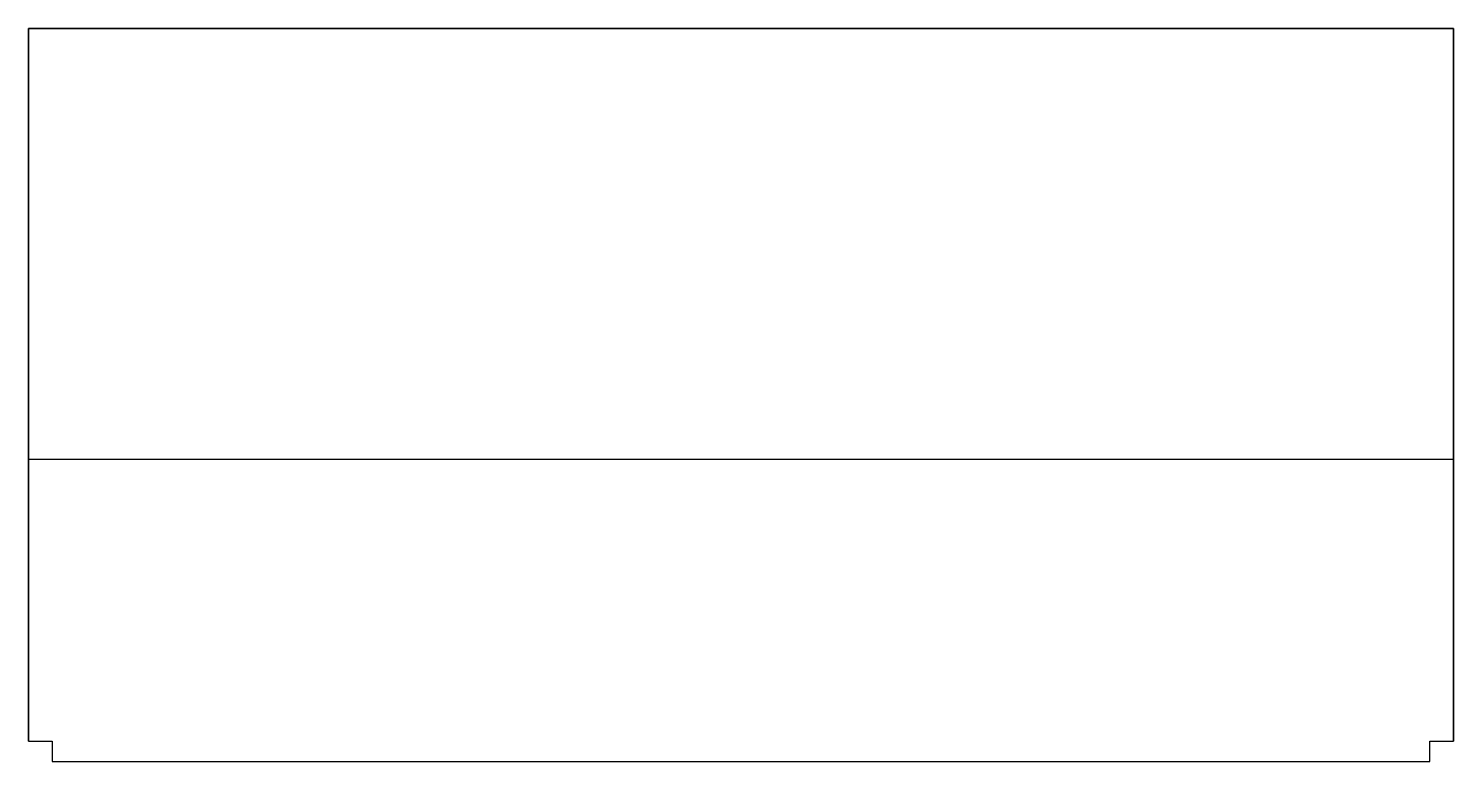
# Model space of a CAD drawing. Header units: inches. Extents: x 0 to 6, y -0.09 to 3.
import ezdxf

# ---------------------------------------------------------------- set-up
doc = ezdxf.new("R2010")
doc.units = ezdxf.units.IN
doc.header["$MEASUREMENT"] = 0

msp = doc.modelspace()

# ---------------------------------------------------------------- linework, layer by layer
for p, q in [((0, 3), (6, 3)), ((0, 0), (0, 3)), ((0, 3), (0.1, 3)), ((6, 3), (6, 0)), ((6, 3), (6, 0)), ((0, 1.1875), (6, 1.1875)), ((0, 0), (0.1, 0)), ((0.1, 0), (0.1, -0.0851)), ((5.9, -0.0851), (5.9, 0)), ((5.9, 0), (6, 0)), ((0.1, -0.0851), (5.9, -0.0851))]:
    msp.add_line(p, q)
msp.add_lwpolyline([(0, 0), (0.1, 0), (0.1, -0.0851), (5.9, -0.0851), (5.9, 0), (6, 0), (6, 3), (0, 3)], close=True)

doc.saveas('drawing.dxf')
